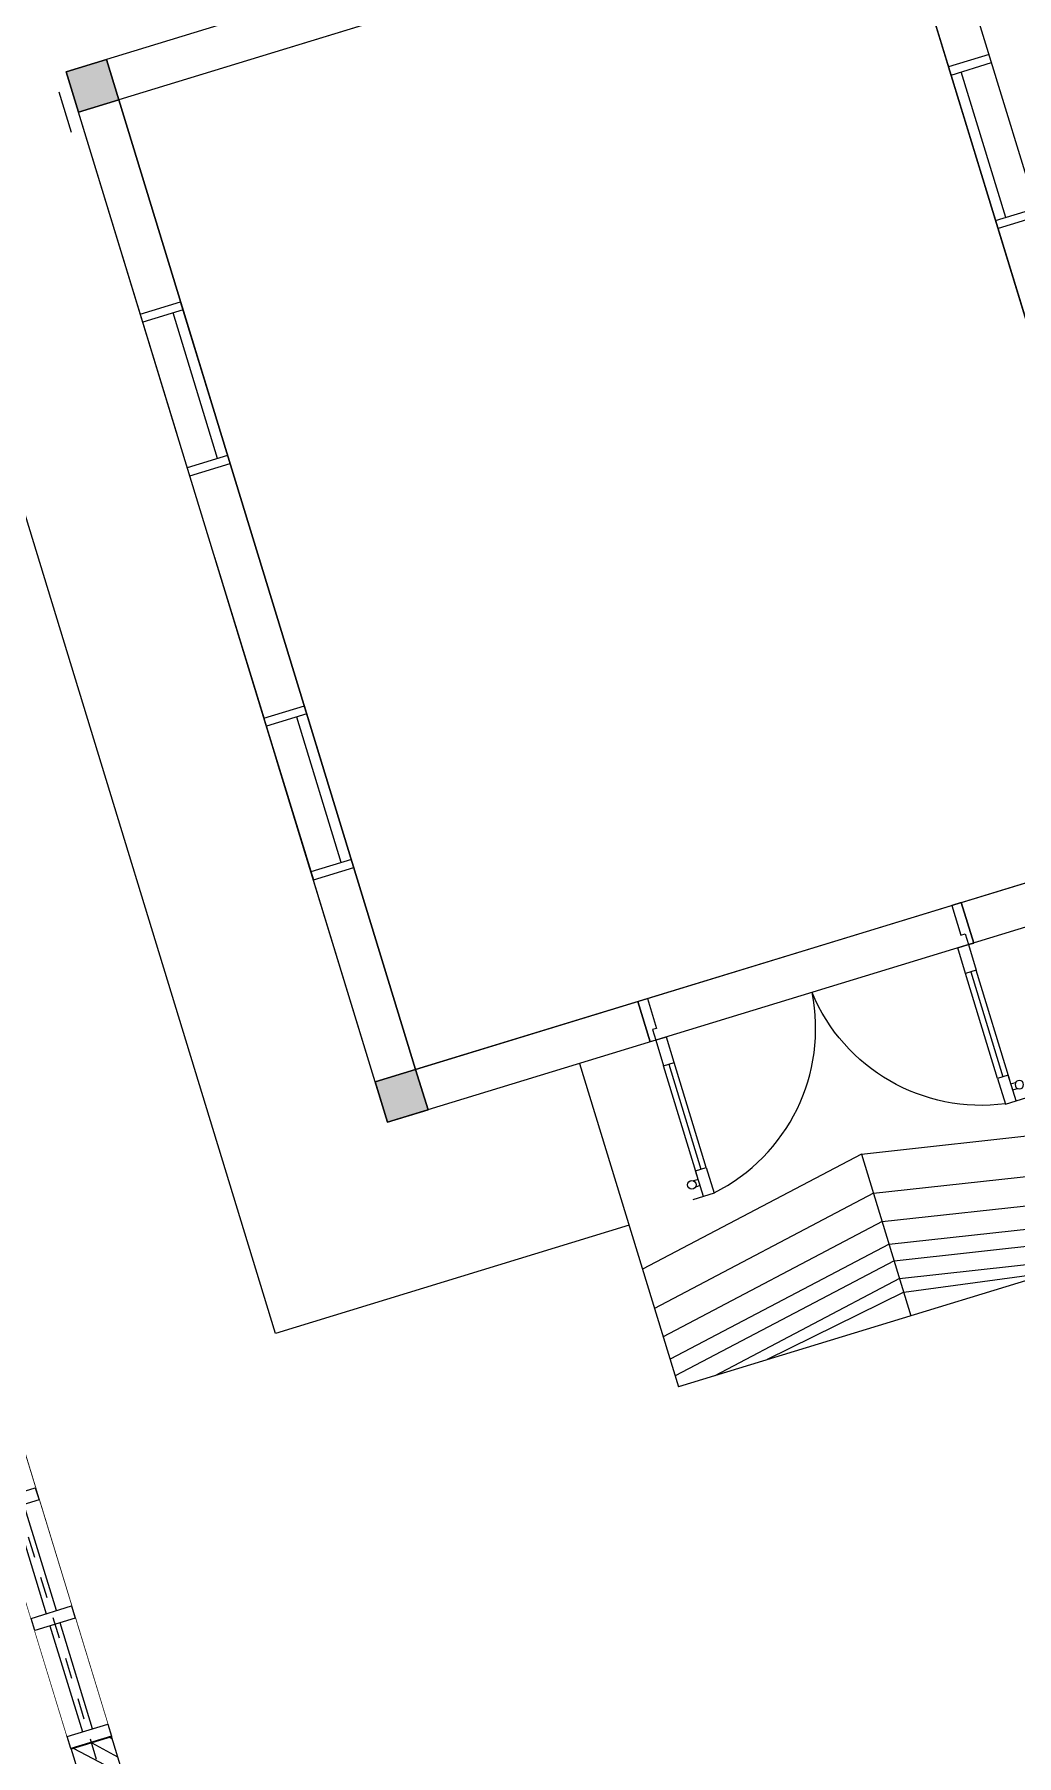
# Model space of a CAD drawing. Header units: inches. Extents: x 543393 to 2689207, y 1841861 to 9121372.
# Drawn here: x 547524.24 to 547528.89, y 1841964.29 to 1841972.44 of the extents above; entities that cross this region are included whole.
import ezdxf

# ---------------------------------------------------------------- set-up
doc = ezdxf.new("R2010")
doc.units = ezdxf.units.IN
doc.header["$MEASUREMENT"] = 0
doc.set_wipeout_variables(frame=1)
doc.linetypes.add('ACAD_ISO04W100', pattern=[30, 24, -3, 0, -3])
doc.linetypes.add('CONTINU', pattern=[0])
for name, color, linetype, lineweight in [('00', 5, 'Continuous', 9), ('01', 1, 'Continuous', 9), ('08', 8, 'Continuous', 9), ('BK_DKTHEP', 5, 'Continuous', 9), ('Kich thuoc', 8, 'Continuous', 18), ('TB moi', 3, 'Continuous', 9)]:
    doc.layers.add(name, color=color, linetype=linetype, lineweight=lineweight)
for name, color, linetype in [('02 Xref HH1 MBXD$0$0.0', 4, 'Continuous'), ('02 Xref HH1 MBXD$0$02', 8, 'Continuous'), ('CENTER', 8, 'ACAD_ISO04W100'), ('MB NDK$0$MB NDK$0$Muong cap', 7, 'Continuous'), ('Noi that', 155, 'Continuous'), ('TUONG-ACO', 2, 'Continuous')]:
    doc.layers.add(name, color=color, linetype=linetype)
doc.styles.add('CAD12', font='vntimeh.shx', dxfattribs={"width": 0.75, "height": 150})
doc.styles.add('Tahoma-R', font='tahoma.ttf')
doc.dimstyles.new('1-100', dxfattribs={"dimscale": 0, "dimtxt": 150, "dimasz": 100, "dimexe": 100, "dimexo": 0, "dimgap": 50, "dimtad": 1, "dimdec": 0, "dimdsep": 46, "dimtxsty": 'CAD12', "dimblk": 'ARCHTICK', "dimcen": 2.5, "dimdle": 150, "dimclrd": 8, "dimclre": 8, "dimclrt": 4, "dimadec": 0, "dimazin": 0, "dimtfac": 1, "dimtdec": 0, "dimtix": 1, "dimtmove": 2, "dimatfit": 2, "dimfxl": 200, "dimfxlon": 1, "dimtolj": 1, "dimtzin": 0, "dimarcsym": 0})

# ---------------------------------------------------------------- blocks, each defined once
blk = doc.blocks.new('ssss')
at = {"layer": 'Noi that', "color": 152, "ltscale": 200}
blk.add_lwpolyline([(-98157.35999999977, -29814.38267590596), (-95757.35999999977, -29814.38267590608), (-95757.35999999977, -29614.38267590596), (-98157.35999999977, -29614.38267590608)], close=True, dxfattribs=at)
at = {"layer": 'TUONG-ACO', "color": 50, "ltscale": 200}
for p, q in [((-98157.35999999977, -29614.38267590596), (-98157.35999999977, -29814.38267590584)), ((-95757.35999999977, -29614.38267590596), (-95757.35999999977, -29814.38267590596))]:
    blk.add_line(p, q, dxfattribs=at)
blk.add_wipeout([(-98157.35999999977, -29614.38267590596), (-95757.35999999977, -29614.38267590596), (-95757.35999999977, -29814.382675906076), (-98157.35999999977, -29814.382675906076), (-98157.35999999977, -29614.38267590608)]).dxf.layer = 'MB NDK$0$MB NDK$0$Muong cap'
at = {"layer": 'Noi that', "color": 152, "ltscale": 200}
for points in [[(-98157.35999999977, -29614.38267590596), (-98097.35999999977, -29614.38267590608), (-98097.35999999977, -29814.38267590596), (-98157.35999999977, -29814.38267590596)], [(-97572.35999999977, -29614.38267590596), (-97512.35999999977, -29614.38267590596), (-97512.35999999977, -29814.38267590596), (-97572.35999999977, -29814.38267590596)], [(-96987.35999999977, -29614.38267590602), (-96927.35999999977, -29614.38267590602), (-96927.35999999977, -29814.38267590602), (-96987.35999999977, -29814.38267590602)], [(-96402.35999999977, -29614.38267590599), (-96342.35999999977, -29614.38267590596), (-96342.35999999977, -29814.38267590596), (-96402.35999999977, -29814.38267590596)], [(-95757.35999999977, -29614.38267590596), (-95817.35999999977, -29614.38267590596), (-95817.35999999977, -29814.38267590596), (-95757.35999999977, -29814.38267590596)]]:
    blk.add_lwpolyline(points, close=True, dxfattribs=at)
for points in [[(-97572.35999999977, -29689.38267590596), (-98097.35999999977, -29689.38267590596), (-98097.35999999977, -29739.38267590596), (-97572.35999999977, -29739.38267590596)], [(-96987.35999999977, -29689.38267590596), (-97512.35999999977, -29689.38267590596), (-97512.35999999977, -29739.38267590596), (-96987.35999999977, -29739.38267590596)], [(-96402.35999999977, -29689.38267590602), (-96927.35999999977, -29689.38267590602)], [(-96402.35999999977, -29689.38267590596), (-96417.35999999977, -29689.38267590596)], [(-96342.35999999977, -29739.38267590596), (-95817.35999999977, -29739.38267590596), (-95817.35999999977, -29689.38267590596), (-96342.35999999977, -29689.38267590596)], [(-96927.35999999977, -29739.38267590602), (-96402.35999999977, -29739.38267590602)], [(-96417.35999999977, -29739.38267590596), (-96402.35999999977, -29739.38267590596)]]:
    blk.add_lwpolyline(points, dxfattribs=at)
blk = doc.blocks.new('NDK1')
at = {"layer": '02 Xref HH1 MBXD$0$02'}
h = blk.add_hatch(dxfattribs=at)
h.set_pattern_fill('ANSI31', color=256, scale=500, angle=-90.00000000000001)
h.set_pattern_definition([(315, (239317.2439360879, 83643.51714219354), (44.19417382415923, 44.19417382415921), [])])
h.paths.add_polyline_path([(239217.2439360879, 82743.51714219354), (239417.2439360879, 82743.51714219354), (239417.2439360879, 83543.51714219354), (243117.2439360879, 83543.41400660147), (243117.2439360879, 83743.41400660147), (239217.2439360879, 83743.51714219354)])
h.paths.add_polyline_path([(239217.2439360879, 78543.51714219354), (239417.2439360879, 78543.51714219354), (239417.2439360879, 80343.51714219354), (239217.2439360879, 80343.51714219354)])
h.paths.add_polyline_path([(239217.2439360879, 74343.51714219354), (239417.2439360879, 74343.51714219354), (239417.2439360879, 76143.51714219354), (239217.2439360879, 76143.51714219354)])
h.paths.add_polyline_path([(239217.2439360879, 70143.51714219357), (239417.2439360879, 70143.51714219357), (239417.2439360879, 71943.51714219354), (239217.2439360879, 71943.51714219354)])
h.paths.add_polyline_path([(239217.2439360879, 65943.51714219354), (239417.2439360879, 65943.51714219354), (239417.2439360879, 67743.51714219354), (239217.2439360879, 67743.51714219354)])
h.paths.add_polyline_path([(239217.2439360879, 61743.51714219354), (239417.2439360879, 61743.51714219354), (239417.2439360879, 63543.51714219354), (239217.2439360879, 63543.51714219354)])
h.paths.add_polyline_path([(241617.2439360879, 54143.51714219354), (241617.2439360879, 54343.51714219354), (239417.2439360879, 54343.51714219354), (239417.2439360879, 59343.51714219354), (239217.2439360879, 59343.51714219354), (239217.2439360879, 54143.51714219354)])
h.paths.add_polyline_path([(245717.186538893, 54243.51714219351), (245717.186538893, 54343.51714219357), (243217.2439360879, 54343.51714219354), (243217.2439360879, 54143.51714219354), (245767.186538893, 54143.51714219354), (245767.186538893, 54243.51714219351)])
blk.add_lwpolyline([(239417.243936088, 61743.51714219354), (239417.243936088, 59343.51714219354), (239217.243936088, 59343.51714219354), (239217.243936088, 61743.51714219354)], close=True)
at = {"layer": '02 Xref HH1 MBXD$0$0.0'}
for p, q in [((239217.2439360879, 54143.51714219354), (239217.2439360879, 83743.51714219354)), ((239417.2439360879, 54343.51714219354), (239417.2439360879, 83543.51714219354))]:
    blk.add_line(p, q, dxfattribs=at)
at = {"rotation": 270}
blk.add_blockref('ssss', (269031.6266119939, -36416.9528578062), dxfattribs=at)
at = {"layer": 'CENTER', "color": 8, "ltscale": 0.015}
blk.add_line((239317.2439360879, 53722.5562985695), (239317.2439360879, 84104.2383448125), dxfattribs=at)
blk = doc.blocks.new('di 800')
at = {"color": 2}
for p, q in [((-773.0527468203, 1.199040866595169e-14), (-773.0527468203, 52.85714285713767)), ((-719.2811159887424, 1.199040866595169e-14), (-719.2811159887424, 23.15588177306928)), ((-719.2811159887424, 1.199040866595169e-14), (-689.3958062232778, 1.199040866595169e-14)), ((-689.3958062232778, 1.199040866595169e-14), (-689.3958062232778, 23.15588177306928)), ((-126.8571428571304, -26.42857142855792), (-646.1956039631405, -26.42857142855791)), ((-646.1956039631405, -52.85714285713765), (-126.8571428571304, -52.85714285713766))]:
    blk.add_line(p, q, dxfattribs=at)
at = {"color": 5}
blk.add_line((199.9999999982538, 26.42857142857247), (-1.746229827404022e-09, 26.42857142857247), dxfattribs=at)
at = {"color": 2}
for points in [[(-646.1956039631405, 1.199040866595169e-14), (-646.1956039631405, -52.85714285713765), (-773.0527468203, -52.85714285713765), (-773.0527468203, 1.199040866595169e-14), (-646.1956039631405, 1.199040866595169e-14)], [(-670.4104413832902, 1.199040866595169e-14), (-126.8571428571304, 0)], [(-126.8571428571304, 0), (-126.8571428571304, -52.85714285713766), (0, -52.85714285713766), (0, 0), (-126.8571428571304, 0)]]:
    blk.add_lwpolyline(points, dxfattribs=at)
at = {"color": 5}
blk.add_lwpolyline([(199.9999999982538, -20.40687160940433), (52.85714285541326, -20.40687160940433), (52.85714285541326, 0), (-1.746229827404022e-09, 0), (-1.746229827404022e-09, 26.42857142857247), (199.9999999982538, 26.42857142857247)], close=True, dxfattribs=at)
at = {"color": 2}
blk.add_circle((-704.3384611060101, 36.80751943650104), 20.2398158548458, dxfattribs=at)
at = {"color": 2, "linetype": 'CONTINU'}
blk.add_arc((84.679153942428, 90.35726445947819), 868.0687448323375, 189.4961011247763, 264.4019571981031, dxfattribs=at)
blk = doc.blocks.new('_ArchTick')
at = {"color": 0, "linetype": 'ByBlock', "const_width": 0.5}
blk.add_lwpolyline([(-0.7071067811865476, -0.7071067811865476), (0.7071067811865476, 0.7071067811865476)], dxfattribs=at)
blk = doc.blocks.new('TBCH')
at = {"layer": '08', "lineweight": 13}
h = blk.add_hatch(color=256, dxfattribs=at)
h.paths.add_polyline_path([(77130.98655059683, 55519.25912265724), (77130.98655059683, 55419.25912265724), (77030.98655059683, 55419.25912265724), (77030.98655059683, 55519.25912265724)])
h.paths.add_polyline_path([(77030.98655059683, 55519.25912265724), (77030.98655059683, 55619.25912265724), (77130.98655059683, 55619.25912265724), (77130.98655059683, 55519.25912265724)])
h.paths.add_polyline_path([(77130.98655059683, 55519.25912265724), (77130.98655059683, 55619.25912265724), (77230.98655059683, 55619.25912265724), (77230.98655059683, 55519.25912265724)])
h.paths.add_polyline_path([(77230.98655059683, 55519.25912265724), (77230.98655059683, 55419.25912265724), (77130.98655059683, 55419.25912265724), (77130.98655059683, 55519.25912265724)])
h = blk.add_hatch(color=256, dxfattribs=at)
h.paths.add_polyline_path([(77130.98655059683, 55519.25912265724), (77130.98655059683, 55619.25912265724), (77030.98655059683, 55619.25912265724), (77030.98655059683, 55519.25912265724)])
h.paths.add_polyline_path([(77030.98655059683, 55519.25912265724), (77030.98655059683, 55419.25912265724), (77130.98655059683, 55419.25912265724), (77130.98655059683, 55519.25912265724)])
h.paths.add_polyline_path([(77130.98655059683, 55519.25912265724), (77130.98655059683, 55419.25912265724), (77230.98655059683, 55419.25912265724), (77230.98655059683, 55519.25912265724)])
h.paths.add_polyline_path([(77230.98655059683, 55519.25912265724), (77230.98655059683, 55619.25912265724), (77130.98655059683, 55619.25912265724), (77130.98655059683, 55519.25912265724)])
h = blk.add_hatch(color=256, dxfattribs=at)
h.paths.add_polyline_path([(77130.98655059683, 50519.25912265724), (77130.98655059683, 50419.25912265724), (77030.98655059683, 50419.25912265724), (77030.98655059683, 50519.25912265724)])
h.paths.add_polyline_path([(77030.98655059683, 50519.25912265724), (77030.98655059683, 50619.25912265724), (77130.98655059683, 50619.25912265724), (77130.98655059683, 50519.25912265724)])
h.paths.add_polyline_path([(77130.98655059683, 50519.25912265724), (77130.98655059683, 50619.25912265724), (77230.98655059683, 50619.25912265724), (77230.98655059683, 50519.25912265724)])
h.paths.add_polyline_path([(77230.98655059683, 50519.25912265724), (77230.98655059683, 50419.25912265724), (77130.98655059683, 50419.25912265724), (77130.98655059683, 50519.25912265724)])
at = {"lineweight": 13}
blk.add_line((76272.30892261892, 48819.25912265724, -6.71295704829249e-09), (76280.98655059683, 48819.25912265724, -6.71295704829249e-09), dxfattribs=at)
at = {"layer": '00', "lineweight": 20}
for p, q in [((73030.98655059683, 50419.25912265724, -6.678954345622022e-09), (73030.98655059683, 55619.25912265724, -6.71295704829249e-09)), ((73030.98655059683, 55619.25912265724, -6.71295704829249e-09), (77230.98655059683, 55619.25912265724, -6.71295704829249e-09)), ((77230.98655059683, 50419.25912265724, -6.678954345622022e-09), (77230.98655059683, 55619.25912265724, -6.71295704829249e-09)), ((73030.98655059683, 50419.25912265724, -6.71295704829249e-09), (77230.98655059683, 50419.25912265724, -6.71295704829249e-09))]:
    blk.add_line(p, q, dxfattribs=at)
at = {"layer": '00', "lineweight": 13}
for p, q in [((77230.98655059683, 53819.25912265724, -6.71295704829249e-09), (77230.98655059683, 55619.25912265724, -6.71295704829249e-09)), ((73230.98655059683, 55419.25912265724, -6.71295704829249e-09), (77030.98655059683, 55419.25912265724, -6.71295704829249e-09)), ((73230.98655059683, 50619.25912265724, -6.678954345622022e-09), (73230.98655059683, 55419.25912265724, -6.678954345622022e-09)), ((73230.98655059683, 55419.25912265724, -6.71295704829249e-09), (77030.98655059683, 55419.25912265724, -6.71295704829249e-09)), ((77030.98655059683, 53819.25912265724, -6.71295704829249e-09), (77030.98655059683, 55419.25912265724, -6.71295704829249e-09)), ((77030.98655059683, 50619.25912265724, -6.678954345622022e-09), (77030.98655059683, 55419.25912265724, -6.678954345622022e-09)), ((73030.98655059683, 54419.25912265724, -6.678954345622022e-09), (73230.98655059683, 54419.25912265724, -6.678954345622022e-09)), ((73030.98655059683, 54419.25912265724, -6.678954345622022e-09), (73230.98655059683, 54419.25912265724, -6.678954345622022e-09)), ((73230.98655059683, 53619.25912265724, -6.678954345622022e-09), (73230.98655059683, 54419.25912265724, -6.678954345622022e-09)), ((77230.98655059683, 54419.25912265724, -6.678954345622022e-09), (77030.98655059683, 54419.25912265724, -6.678954345622022e-09)), ((77030.98655059683, 53619.25912265724, -6.678954345622022e-09), (77030.98655059683, 54419.25912265724, -6.678954345622022e-09)), ((77230.98655059683, 54419.25912265724, -6.678954345622022e-09), (77030.98655059683, 54419.25912265724, -6.678954345622022e-09)), ((73030.98655059683, 53619.25912265724, -6.678954345622022e-09), (73230.98655059683, 53619.25912265724, -6.678954345622022e-09)), ((77230.98655059683, 53619.25912265724, -6.678954345622022e-09), (77030.98655059683, 53619.25912265724, -6.678954345622022e-09)), ((77230.98655059683, 53216.58486880892, -6.678954345622022e-09), (77230.98655059683, 52416.58486880892, -6.678954345622022e-09)), ((77230.98655059683, 52419.25912265724, -6.678954345622022e-09), (77030.98655059683, 52419.25912265724, -6.678954345622022e-09)), ((77030.98655059683, 51619.25912265724, -6.678954345622022e-09), (77030.98655059683, 52419.25912265724, -6.678954345622022e-09)), ((77230.98655059683, 52419.25912265724, -6.678954345622022e-09), (77030.98655059683, 52419.25912265724, -6.678954345622022e-09)), ((77230.98655059683, 52419.25912265724, -6.678954345622022e-09), (77230.98655059683, 51619.25912265724, -6.678954345622022e-09)), ((77030.98655059683, 50619.25912265724, -6.71295704829249e-09), (77030.98655059683, 52219.25912265724, -6.71295704829249e-09)), ((77230.98655059683, 50419.25912265724, -6.71295704829249e-09), (77230.98655059683, 52219.25912265724, -6.71295704829249e-09)), ((77230.98655059683, 51619.25912265724, -6.678954345622022e-09), (77030.98655059683, 51619.25912265724, -6.678954345622022e-09)), ((73230.98655059683, 50619.25912265724, -6.71295704829249e-09), (77030.98655059683, 50619.25912265724, -6.71295704829249e-09)), ((76280.98655059683, 50419.25912265724, -6.71295704829249e-09), (76280.98655059683, 48819.25912265724, -6.71295704829249e-09)), ((73980.98655059683, 48819.25912265724, -6.71295704829249e-09), (76280.98655059683, 48819.25912265724, -6.71295704829249e-09))]:
    blk.add_line(p, q, dxfattribs=at)
at = {"layer": '00', "lineweight": 13, "elevation": -6.71295704829249e-09}
for points in [[(77230.98655059683, 55619.25912265724), (77030.98655059683, 55619.25912265724), (77030.98655059683, 55419.25912265724), (77230.98655059683, 55419.25912265724)], [(77030.98655059683, 55419.25912265724), (77230.98655059683, 55419.25912265724), (77230.98655059683, 55619.25912265724), (77030.98655059683, 55619.25912265724)], [(77030.98655059683, 55419.25912265724), (77230.98655059683, 55419.25912265724), (77230.98655059683, 55619.25912265724), (77030.98655059683, 55619.25912265724)], [(77030.98655059683, 55419.25912265724), (77230.98655059683, 55419.25912265724), (77230.98655059683, 55619.25912265724), (77030.98655059683, 55619.25912265724)], [(77030.98655059683, 55419.25912265724), (77230.98655059683, 55419.25912265724), (77230.98655059683, 55619.25912265724), (77030.98655059683, 55619.25912265724)], [(77230.98655059683, 55619.25912265724), (77030.98655059683, 55619.25912265724), (77030.98655059683, 55419.25912265724), (77230.98655059683, 55419.25912265724)], [(77030.98655059683, 55619.25912265724), (77230.98655059683, 55619.25912265724), (77230.98655059683, 55419.25912265724), (77030.98655059683, 55419.25912265724)], [(77030.98655059683, 55619.25912265724), (77230.98655059683, 55619.25912265724), (77230.98655059683, 55419.25912265724), (77030.98655059683, 55419.25912265724)], [(77030.98655059683, 55619.25912265724), (77230.98655059683, 55619.25912265724), (77230.98655059683, 55419.25912265724), (77030.98655059683, 55419.25912265724)], [(77030.98655059683, 55619.25912265724), (77230.98655059683, 55619.25912265724), (77230.98655059683, 55419.25912265724), (77030.98655059683, 55419.25912265724)], [(77030.98655059683, 50619.25912265724), (73230.98655059683, 50619.25912265724), (73230.98655059683, 55419.25912265724), (77030.98655059683, 55419.25912265724)], [(77230.98655059683, 50419.25912265724), (77030.98655059683, 50419.25912265724), (77030.98655059683, 50619.25912265724), (77230.98655059683, 50619.25912265724)], [(77030.98655059683, 50419.25912265724), (77230.98655059683, 50419.25912265724), (77230.98655059683, 50619.25912265724), (77030.98655059683, 50619.25912265724)], [(77030.98655059683, 50419.25912265724), (77230.98655059683, 50419.25912265724), (77230.98655059683, 50619.25912265724), (77030.98655059683, 50619.25912265724)], [(77030.98655059683, 50419.25912265724), (77230.98655059683, 50419.25912265724), (77230.98655059683, 50619.25912265724), (77030.98655059683, 50619.25912265724)], [(77030.98655059683, 50419.25912265724), (77230.98655059683, 50419.25912265724), (77230.98655059683, 50619.25912265724), (77030.98655059683, 50619.25912265724)]]:
    blk.add_lwpolyline(points, close=True, dxfattribs=at)
blk.add_lwpolyline([(76280.98655059683, 49619.25912265724), (78030.98655059683, 49619.25912265724), (78030.98655059683, 54169.25912265724)], dxfattribs=at)
at = {"layer": '01', "lineweight": 13}
for p, q in [((73230.9865505973, 54379.25912265724, -6.678954345622022e-09), (73030.98655059683, 54379.25912265724, -6.678954345622022e-09)), ((73180.98655059683, 53659.25912265724, -6.678954345622022e-09), (73180.98655059683, 54379.25912265724, -6.678954345622022e-09)), ((77030.98655059637, 54379.25912265724, -6.678954345622022e-09), (77230.98655059683, 54379.25912265724, -6.678954345622022e-09)), ((77080.98655059683, 53659.25912265724, -6.678954345622022e-09), (77080.98655059683, 54379.25912265724, -6.678954345622022e-09)), ((73230.98655059683, 53659.25912265724, -6.678954345622022e-09), (73030.98655059683, 53659.25912265724, -6.678954345622022e-09)), ((77030.98655059683, 53659.25912265724, -6.678954345622022e-09), (77230.98655059683, 53659.25912265724, -6.678954345622022e-09)), ((77030.98655059637, 52379.25912265724, -6.678954345622022e-09), (77230.98655059683, 52379.25912265724, -6.678954345622022e-09)), ((77080.98655059683, 51659.25912265724, -6.678954345622022e-09), (77080.98655059683, 52379.25912265724, -6.678954345622022e-09)), ((77030.98655059683, 51659.25912265724, -6.678954345622022e-09), (77230.98655059683, 51659.25912265724, -6.678954345622022e-09))]:
    blk.add_line(p, q, dxfattribs=at)
at = {"layer": '08', "lineweight": 13}
for p, q in [((75130.98655059683, 49619.25912265724, -6.71295704829249e-09), (73980.98655059683, 49401.25912265613, -6.71295704829249e-09)), ((75130.98655059683, 49619.25912265724, -6.71295704829249e-09), (76280.98655059683, 49401.25912265613, -6.71295704829249e-09)), ((75130.98655059683, 49425.25912265724, -6.71295704829249e-09), (73980.98655059683, 49207.25912265613, -6.71295704829249e-09)), ((75130.98655059683, 49425.25912265724, -6.71295704829249e-09), (76280.98655059683, 49207.25912265613, -6.71295704829249e-09)), ((75130.98655059683, 49285.25912265724, -6.71295704829249e-09), (73980.98655059683, 49067.25912265613, -6.71295704829249e-09)), ((75130.98655059683, 49285.25912265724, -6.71295704829249e-09), (76280.98655059683, 49067.25912265613, -6.71295704829249e-09)), ((75130.98655059683, 49173.25912265724, -6.71295704829249e-09), (73980.98655059683, 48955.25912265613, -6.71295704829249e-09)), ((75130.98655059683, 49173.25912265724, -6.71295704829249e-09), (76280.98655059683, 48955.25912265613, -6.71295704829249e-09)), ((75130.98655059683, 49091.25912265724, -6.71295704829249e-09), (73980.98655059683, 48873.25912265613, -6.71295704829249e-09)), ((75130.98655059683, 49091.25912265724, -6.71295704829249e-09), (76280.98655059683, 48873.25912265613, -6.71295704829249e-09)), ((75130.98655059683, 49003.21234740689, -6.71295704829249e-09), (74160.59109894076, 48819.25912265724, -6.71295704829249e-09)), ((75130.98655059683, 49003.21234740689, -6.71295704829249e-09), (76101.38200225291, 48819.25912265724, -6.71295704829249e-09)), ((75130.98655059683, 48935.06282963761, -6.71295704829249e-09), (74420.0954357952, 48819.25912265724, -6.71295704829249e-09)), ((75130.98655059683, 48935.06282963761, -6.71295704829249e-09), (75841.87766539847, 48819.25912265724, -6.71295704829249e-09))]:
    blk.add_line(p, q, dxfattribs=at)
at = {"layer": 'BK_DKTHEP', "lineweight": 13}
for p, q in [((77291.95863377285, 55538.48020121921, -6.678954345622022e-09), (77291.95863377285, 55338.48020121921, -6.678954345622022e-09)), ((77030.98655059683, 55419.25912265724, -6.71295704829249e-09), (77230.98655059683, 55419.25912265724, -6.71295704829249e-09)), ((77030.98655059683, 50619.25912265724, -6.71295704829249e-09), (77230.98655059683, 50619.25912265724, -6.71295704829249e-09))]:
    blk.add_line(p, q, dxfattribs=at)
at = {"layer": '00', "linetype": 'CONTINU', "lineweight": 13, "rotation": 90.00000000000001}
blk.add_blockref('di 800', (74357.41512202547, 50419.25912265899, -6.71295704829249e-09), dxfattribs=at)
at = {"layer": '00', "linetype": 'CONTINU', "lineweight": 13, "xscale": -1, "rotation": 270}
blk.add_blockref('di 800', (75904.5579791682, 50419.25912265899, -6.71295704829249e-09), dxfattribs=at)
at = {"layer": '00', "lineweight": 13}
blk.add_leader([(75130.98655059683, 49619.25912265724, 2.157177668608743e-07), (75130.98655059683, 48819.25912265724, 2.157177668608743e-07)], dimstyle='1-100', override={"dimscale": 1, "dimasz": 3, "dimgap": 0.5, "dimtad": 0, "dimtxsty": 'Tahoma-R'}, dxfattribs=at)

msp = doc.modelspace()

# ---------------------------------------------------------------- block references
at = {"layer": 'Kich thuoc', "xscale": 0.001, "yscale": 0.001, "zscale": 0.001, "rotation": 197.0123114188912}
msp.add_blockref('NDK1', (547735.2882945249, 1842093.41127151), dxfattribs=at)

# ---------------------------------------------------------------- next in the draw order: block references
at = {"layer": 'TB moi', "lineweight": 20, "xscale": -0.001, "yscale": 0.001, "zscale": 0.001, "rotation": 17.01231141889109}
msp.add_blockref('TBCH', (547614.512438249, 1841941.672433717), dxfattribs=at)

doc.saveas('drawing.dxf')
